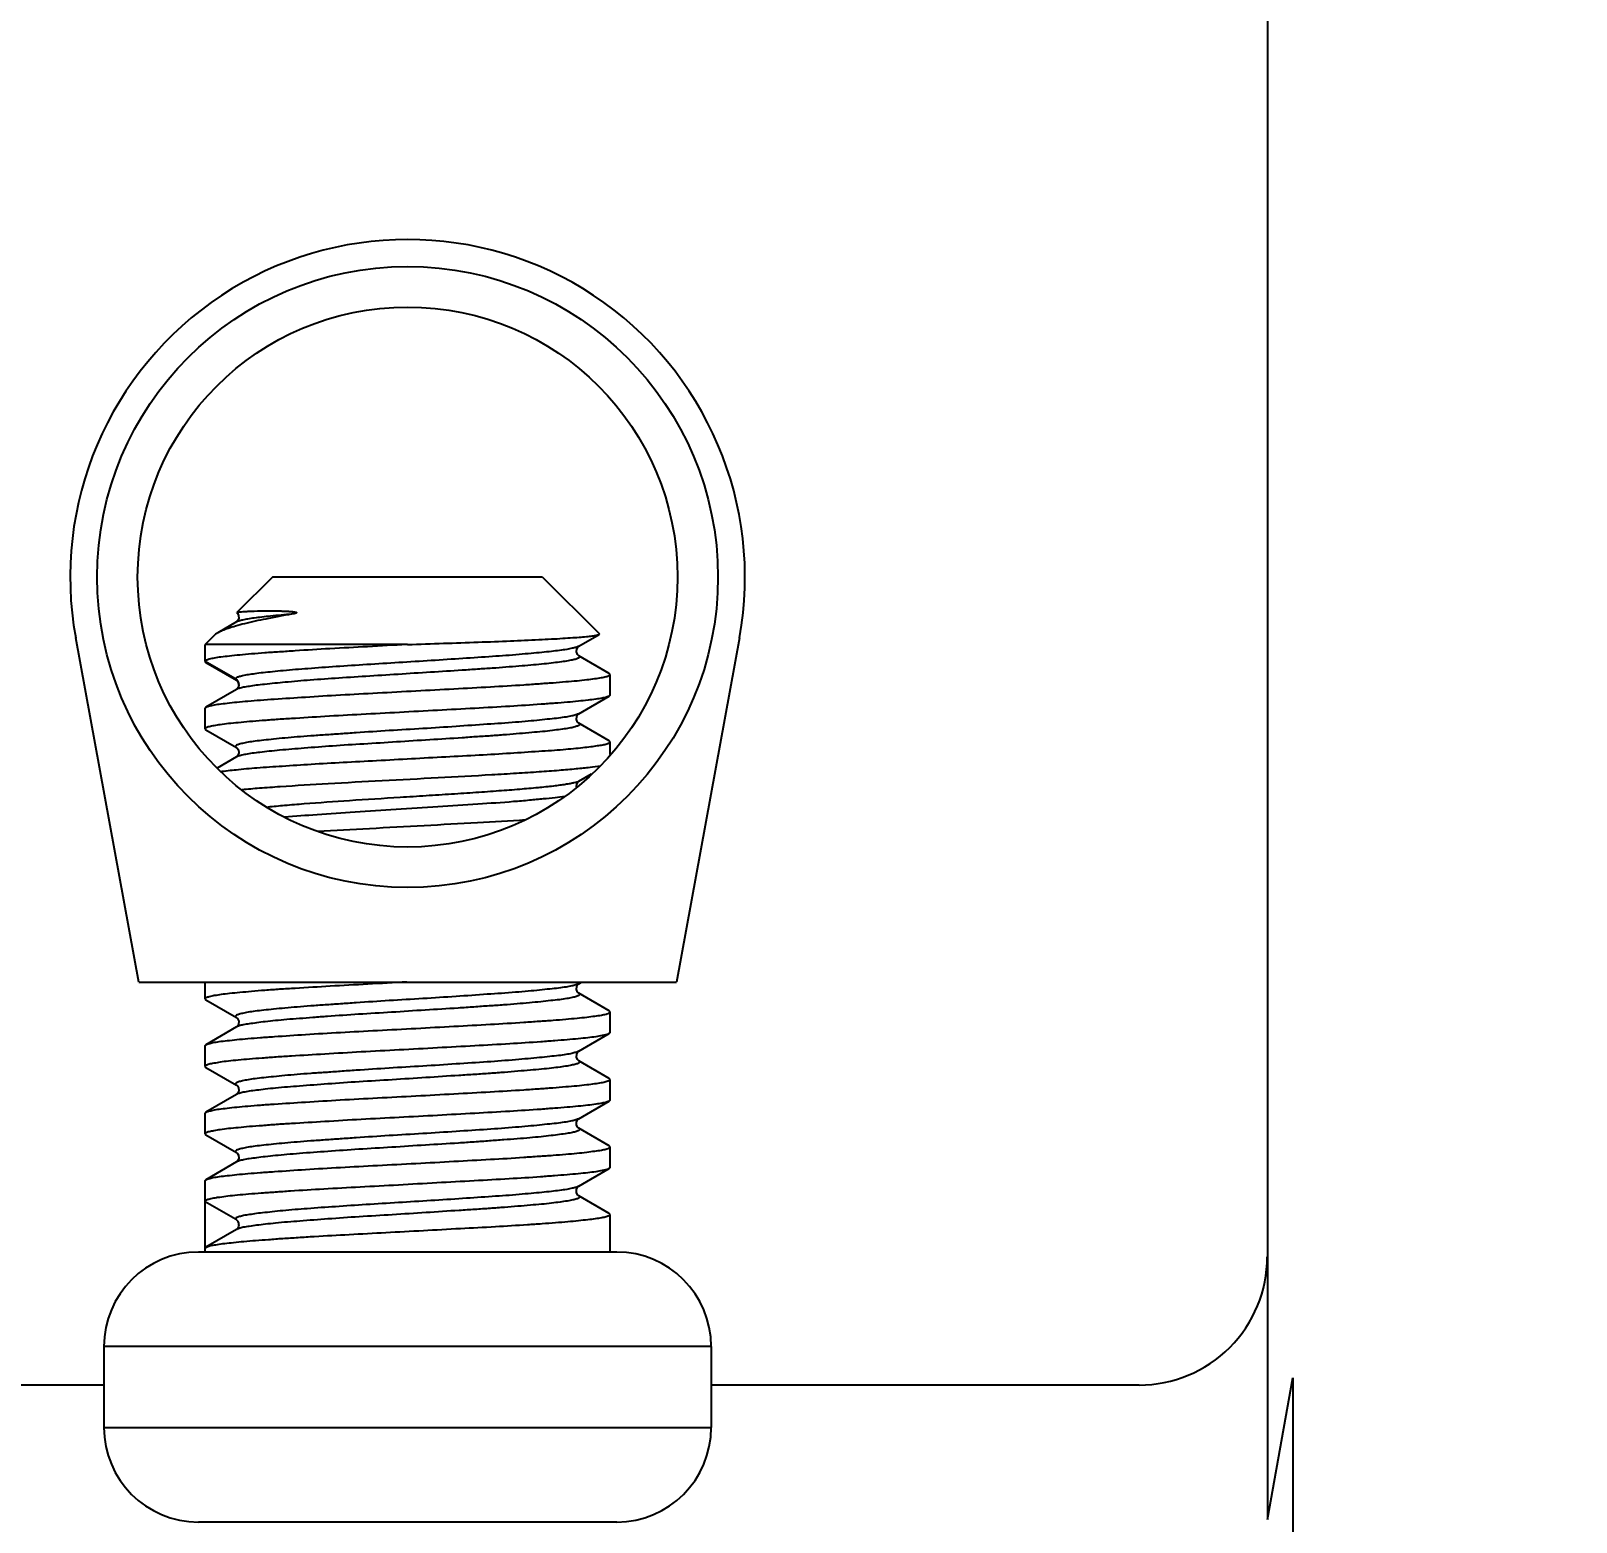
# Model space of a CAD drawing. Extents: x -144 to 4730, y -3845 to 502.
# Drawn here: x 1121.21 to 1132.66, y -3228.86 to -3217.82 of the extents above; entities that cross this region are included whole.
import ezdxf

# ---------------------------------------------------------------- set-up
doc = ezdxf.new("R2010")
doc.units = 0
doc.header["$LTSCALE"] = 15
doc.header["$MEASUREMENT"] = 0
doc.layers.get('0').update_dxf_attribs({"linetype": 'CONTINUOUS'})
doc.layers.get('Defpoints').update_dxf_attribs({"linetype": 'CONTINUOUS'})
doc.styles.add('标准', font='arial.ttf', dxfattribs={"oblique": 5})
doc.dimstyles.new('MSTD', dxfattribs={"dimtxt": 3.2, "dimasz": 1.4, "dimexe": 0.5, "dimexo": 0.5, "dimgap": 0.5, "dimtad": 0, "dimzin": 1, "dimdsep": 46, "dimtxsty": '标准', "dimcen": 0, "dimclrd": 5, "dimclre": 5, "dimclrt": 3, "dimadec": 1, "dimazin": 2, "dimtfac": 0.5, "dimtmove": 0, "dimatfit": 3, "dimfxl": 0, "dimlwd": -1, "dimarcsym": 0})

# ---------------------------------------------------------------- blocks, each defined once
blk = doc.blocks.new('*D37')
at = {"color": 5, "lineweight": -2}
for p, q in [((1130.376, -3226.545), (1130.376, -3228.845)), ((1130.376, -3228.845), (1130.564, -3227.795)), ((1130.564, -3227.795), (1130.564, -3230.595))]:
    blk.add_line(p, q, dxfattribs=at)
at = {"layer": 'Defpoints', "color": 0}
for p in [(1101.506, -3199.728), (1130.376, -3226.045), (1130.564, -3230.595)]:
    blk.add_point(p, dxfattribs=at)
at = {"color": 3, "insert": (1130.564, -3236.667), "char_height": 3.2, "attachment_point": 5, "rotation": 90, "style": '标准'}
blk.add_mtext('28.87', dxfattribs=at)

msp = doc.modelspace()

# ---------------------------------------------------------------- linework, layer by layer
at = {"color": 7, "linetype": 'Continuous'}
for p, q in [((1130.376, -3210.681), (1130.376, -3226.898)), ((1123.005, -3221.863), (1122.741, -3222.127)), ((1125.005, -3221.863), (1123.005, -3221.863)), ((1125.005, -3221.863), (1125.426, -3222.284)), ((1122.742, -3222.13), (1122.741, -3222.127)), ((1122.742, -3222.13), (1122.744, -3222.132)), ((1122.737, -3222.196), (1122.598, -3222.277)), ((1122.738, -3222.196), (1122.737, -3222.196)), ((1122.013, -3224.863), (1121.546, -3222.313)), ((1122.573, -3222.295), (1122.505, -3222.363)), ((1124, -3222.363), (1122.505, -3222.363)), ((1122.505, -3222.488), (1122.505, -3222.363)), ((1124.005, -3222.363), (1123.999, -3222.363)), ((1125.273, -3222.376), (1125.424, -3222.289)), ((1125.273, -3222.376), (1125.273, -3222.376)), ((1125.424, -3222.289), (1125.426, -3222.284)), ((1126.464, -3222.313), (1125.998, -3224.863)), ((1122.73, -3222.618), (1122.505, -3222.488)), ((1122.505, -3222.488), (1122.511, -3222.495)), ((1122.511, -3222.495), (1122.737, -3222.626)), ((1125.499, -3222.577), (1125.273, -3222.446)), ((1122.73, -3222.618), (1122.737, -3222.626)), ((1122.73, -3222.618), (1122.73, -3222.618)), ((1125.505, -3222.584), (1125.499, -3222.577)), ((1125.505, -3222.738), (1125.505, -3222.584)), ((1122.737, -3222.696), (1122.511, -3222.827)), ((1122.737, -3222.626), (1122.742, -3222.63)), ((1122.742, -3222.63), (1122.75, -3222.641)), ((1122.75, -3222.641), (1122.755, -3222.66)), ((1122.755, -3222.661), (1122.755, -3222.662)), ((1122.755, -3222.662), (1122.755, -3222.663)), ((1122.505, -3222.834), (1122.511, -3222.827)), ((1122.505, -3222.988), (1122.505, -3222.834)), ((1125.273, -3222.876), (1125.499, -3222.745)), ((1125.505, -3222.738), (1125.499, -3222.745)), ((1125.499, -3223.077), (1125.273, -3222.946)), ((1122.505, -3222.988), (1122.511, -3222.995)), ((1122.511, -3222.995), (1122.737, -3223.126)), ((1125.505, -3223.084), (1125.499, -3223.077)), ((1125.505, -3223.177), (1125.505, -3223.084)), ((1122.737, -3223.196), (1122.593, -3223.28)), ((1122.738, -3223.195), (1122.737, -3223.196)), ((1125.273, -3223.376), (1125.369, -3223.321)), ((1122.013, -3224.863), (1125.998, -3224.863)), ((1122.505, -3224.988), (1122.505, -3224.863)), ((1125.273, -3224.876), (1125.295, -3224.863)), ((1125.273, -3224.876), (1125.273, -3224.876)), ((1122.505, -3224.988), (1122.511, -3224.995)), ((1122.511, -3224.995), (1122.737, -3225.126)), ((1125.499, -3225.077), (1125.273, -3224.946)), ((1125.505, -3225.084), (1125.499, -3225.077)), ((1125.505, -3225.238), (1125.505, -3225.084)), ((1122.738, -3225.196), (1122.511, -3225.327)), ((1122.738, -3225.196), (1122.737, -3225.196)), ((1125.273, -3225.376), (1125.499, -3225.245)), ((1125.505, -3225.238), (1125.499, -3225.245)), ((1122.505, -3225.334), (1122.511, -3225.327)), ((1122.505, -3225.488), (1122.505, -3225.334)), ((1125.273, -3225.376), (1125.273, -3225.376)), ((1125.499, -3225.577), (1125.273, -3225.446)), ((1122.505, -3225.488), (1122.511, -3225.495)), ((1122.511, -3225.495), (1122.737, -3225.626)), ((1125.505, -3225.584), (1125.499, -3225.577)), ((1125.505, -3225.738), (1125.505, -3225.584)), ((1122.737, -3225.696), (1122.511, -3225.827)), ((1122.738, -3225.696), (1122.737, -3225.696)), ((1125.273, -3225.876), (1125.499, -3225.745)), ((1125.505, -3225.738), (1125.499, -3225.745)), ((1122.505, -3225.834), (1122.511, -3225.827)), ((1122.505, -3225.988), (1122.505, -3225.834)), ((1125.273, -3225.876), (1125.273, -3225.876)), ((1122.505, -3225.988), (1122.511, -3225.995)), ((1122.511, -3225.995), (1122.738, -3226.126)), ((1125.499, -3226.077), (1125.273, -3225.946)), ((1125.505, -3226.084), (1125.499, -3226.077)), ((1125.505, -3226.238), (1125.505, -3226.084)), ((1122.738, -3226.196), (1122.511, -3226.327)), ((1122.738, -3226.196), (1122.737, -3226.196)), ((1125.273, -3226.376), (1125.499, -3226.245)), ((1125.505, -3226.238), (1125.499, -3226.245)), ((1122.505, -3226.334), (1122.511, -3226.327)), ((1122.505, -3226.863), (1122.505, -3226.334)), ((1125.273, -3226.376), (1125.273, -3226.376)), ((1122.505, -3226.488), (1122.73, -3226.618)), ((1125.499, -3226.577), (1125.273, -3226.446)), ((1125.505, -3226.584), (1125.499, -3226.577)), ((1125.505, -3226.863), (1125.505, -3226.584)), ((1122.737, -3226.696), (1122.511, -3226.827)), ((1122.505, -3226.834), (1122.511, -3226.827)), ((1125.555, -3226.863), (1122.455, -3226.863)), ((1126.255, -3227.563), (1121.755, -3227.563)), ((1121.755, -3227.563), (1121.755, -3228.163)), ((1126.255, -3227.563), (1126.255, -3228.163)), ((1121.755, -3227.848), (1120.006, -3227.848)), ((1129.426, -3227.848), (1126.255, -3227.848)), ((1121.755, -3228.163), (1126.255, -3228.163)), ((1125.555, -3228.863), (1122.455, -3228.863))]:
    msp.add_line(p, q, dxfattribs=at)
for points in [[(1122.744, -3222.132), (1122.753, -3222.147), (1122.754, -3222.17), (1122.746, -3222.188), (1122.739, -3222.195), (1122.738, -3222.196)], [(1125.273, -3222.446), (1125.271, -3222.445), (1125.263, -3222.437), (1125.256, -3222.417), (1125.258, -3222.395), (1125.267, -3222.382), (1125.272, -3222.377), (1125.273, -3222.376)], [(1122.755, -3222.663), (1122.75, -3222.681), (1122.742, -3222.692), (1122.738, -3222.696), (1122.737, -3222.696)], [(1125.273, -3222.946), (1125.271, -3222.945), (1125.264, -3222.937), (1125.256, -3222.919), (1125.258, -3222.896), (1125.266, -3222.882), (1125.272, -3222.877), (1125.273, -3222.876)], [(1122.737, -3223.126), (1122.738, -3223.127), (1122.743, -3223.131), (1122.752, -3223.144), (1122.755, -3223.166), (1122.748, -3223.186)], [(1122.748, -3223.186), (1122.739, -3223.195), (1122.738, -3223.195)], [(1125.256, -3223.417), (1125.258, -3223.396), (1125.267, -3223.382), (1125.272, -3223.377), (1125.273, -3223.376)], [(1125.273, -3224.946), (1125.271, -3224.945), (1125.263, -3224.937), (1125.256, -3224.918), (1125.258, -3224.896), (1125.266, -3224.882), (1125.272, -3224.877), (1125.273, -3224.876)], [(1122.737, -3225.126), (1122.738, -3225.127), (1122.746, -3225.134), (1122.754, -3225.152), (1122.753, -3225.174), (1122.745, -3225.189), (1122.739, -3225.195), (1122.738, -3225.196)], [(1125.273, -3225.446), (1125.271, -3225.445), (1125.264, -3225.438), (1125.256, -3225.42), (1125.258, -3225.397), (1125.266, -3225.382), (1125.272, -3225.377), (1125.273, -3225.376)], [(1122.737, -3225.626), (1122.738, -3225.627), (1122.744, -3225.632), (1122.753, -3225.647), (1122.754, -3225.67), (1122.746, -3225.688), (1122.739, -3225.695), (1122.738, -3225.696)], [(1125.273, -3225.946), (1125.272, -3225.945), (1125.265, -3225.939), (1125.257, -3225.922), (1125.257, -3225.9), (1125.265, -3225.883), (1125.272, -3225.877), (1125.273, -3225.876)], [(1122.737, -3226.126), (1122.738, -3226.127), (1122.744, -3226.132), (1122.752, -3226.145), (1122.755, -3226.167), (1122.747, -3226.186), (1122.739, -3226.195), (1122.738, -3226.196)], [(1125.273, -3226.446), (1125.272, -3226.445), (1125.265, -3226.439), (1125.257, -3226.422), (1125.257, -3226.399), (1125.265, -3226.383), (1125.272, -3226.377), (1125.273, -3226.376)], [(1122.755, -3226.662), (1122.753, -3226.674), (1122.745, -3226.69), (1122.738, -3226.695), (1122.737, -3226.696)]]:
    msp.add_lwpolyline(points, dxfattribs=at)
for radius in [2.3, 2]:
    msp.add_circle((1124.005, -3221.863), radius, dxfattribs=at)
for centre, radius, start, end in [((1124.005, -3221.863), 2.5, 349.6289, 190.3711), ((1122.509, -3222.488), 0.00429, 171.5457, 179.9729), ((1122.735, -3222.618), 0.00502, 173.7776, 179.6078), ((1122.705, -3222.661), 0.0499, 2.0908, 60.0617), ((1125.501, -3222.585), 0.00424, 351.2684, 0.6436), ((1122.705, -3222.661), 0.0497, 358.0616, 7.431), ((1122.509, -3222.988), 0.00433, 169.7061, 179.5995), ((1125.501, -3223.084), 0.00424, 350.8444, 0.3439), ((1122.509, -3224.988), 0.00433, 169.7063, 179.5998), ((1125.256, -3224.976), 0.0342, 57.2837, 59.7848), ((1125.501, -3225.084), 0.00424, 350.4831, 359.9572), ((1122.509, -3225.488), 0.00423, 170.3747, 179.9559), ((1125.501, -3225.584), 0.00431, 350.127, 359.9563), ((1122.509, -3225.988), 0.00431, 170.5975, 180.3101), ((1125.255, -3225.977), 0.0357, 58.0395, 59.4298), ((1125.501, -3226.084), 0.00424, 350.0869, 359.951), ((1122.705, -3226.661), 0.0502, 359.356, 59.8598), ((1125.501, -3226.584), 0.0043, 350.5614, 359.9614), ((1122.455, -3227.563), 0.7, 90, 180), ((1125.555, -3227.563), 0.7, 0, 90), ((1129.426, -3226.899), 0.949, 269.9806, 0.0191), ((1122.455, -3228.163), 0.7, 180, 270), ((1125.555, -3228.163), 0.7, 270, 0)]:
    msp.add_arc(centre, radius, start, end, dxfattribs=at)
for points, start_tangent, end_tangent in [([(1123.146, -3222.138), (1122.954, -3222.174), (1122.796, -3222.209), (1122.731, -3222.227), (1122.676, -3222.244), (1122.632, -3222.26), (1122.598, -3222.277)], (-0.984674, -0.174406), (-0.864468, -0.502689)), ([(1123.146, -3222.138), (1122.99, -3222.153), (1122.925, -3222.16), (1122.868, -3222.167), (1122.82, -3222.174), (1122.783, -3222.182), (1122.755, -3222.189), (1122.745, -3222.192), (1122.737, -3222.196)], (-0.996496, -0.083642), (-0.863231, -0.504808)), ([(1122.741, -3222.127), (1122.744, -3222.125), (1122.749, -3222.124)], (0.707107, 0.707107), (0.971314, 0.237803)), ([(1122.749, -3222.124), (1122.752, -3222.123), (1122.763, -3222.121)], (0.971314, 0.237803), (0.99111, 0.133048)), ([(1122.763, -3222.121), (1122.788, -3222.119), (1122.822, -3222.117), (1122.916, -3222.114), (1122.975, -3222.113), (1123.008, -3222.114), (1123.042, -3222.114), (1123.077, -3222.115), (1123.095, -3222.116), (1123.105, -3222.116), (1123.114, -3222.117), (1123.123, -3222.117), (1123.133, -3222.118), (1123.142, -3222.118), (1123.152, -3222.119), (1123.156, -3222.12), (1123.161, -3222.121), (1123.166, -3222.121), (1123.17, -3222.122), (1123.175, -3222.123), (1123.179, -3222.124), (1123.181, -3222.125), (1123.182, -3222.127), (1123.182, -3222.128), (1123.18, -3222.129), (1123.179, -3222.13), (1123.177, -3222.131)], (0.99111, 0.133048), (-0.917301, -0.398195)), ([(1123.177, -3222.131), (1123.169, -3222.134), (1123.161, -3222.135), (1123.146, -3222.138)], (-0.917301, -0.398195), (-0.984862, -0.173338)), ([(1124, -3222.363), (1123.709, -3222.379), (1123.43, -3222.394), (1123.173, -3222.41), (1123.055, -3222.418), (1122.947, -3222.425), (1122.848, -3222.433), (1122.761, -3222.441), (1122.685, -3222.449), (1122.622, -3222.456), (1122.572, -3222.464), (1122.536, -3222.472), (1122.523, -3222.476), (1122.513, -3222.48), (1122.508, -3222.483), (1122.505, -3222.487)], (-0.99858, -0.053265), (-0.14675, -0.989174)), ([(1122.598, -3222.277), (1122.591, -3222.281), (1122.573, -3222.295)], (-0.864468, -0.502689), (-0.705646, -0.708565)), ([(1125.273, -3222.376), (1125.265, -3222.38), (1125.254, -3222.384), (1125.224, -3222.391), (1125.184, -3222.399), (1125.132, -3222.407), (1125.071, -3222.414), (1125, -3222.422), (1124.92, -3222.429), (1124.832, -3222.437), (1124.635, -3222.452), (1124.415, -3222.467), (1124.181, -3222.482), (1123.94, -3222.497), (1123.702, -3222.512), (1123.475, -3222.527), (1123.266, -3222.542), (1123.084, -3222.557), (1123.005, -3222.565), (1122.934, -3222.572), (1122.874, -3222.58), (1122.823, -3222.587), (1122.783, -3222.595), (1122.767, -3222.599), (1122.754, -3222.602), (1122.744, -3222.606), (1122.737, -3222.61), (1122.732, -3222.614), (1122.73, -3222.617)], (-0.865204, -0.50142), (-0.108267, -0.994122)), ([(1124.005, -3222.363), (1124.272, -3222.354), (1124.529, -3222.345), (1124.767, -3222.336), (1124.978, -3222.326), (1125.071, -3222.322), (1125.155, -3222.317), (1125.229, -3222.312), (1125.291, -3222.308), (1125.343, -3222.303), (1125.382, -3222.298), (1125.397, -3222.296), (1125.409, -3222.293), (1125.418, -3222.291), (1125.424, -3222.289)], (0.99943, 0.033765), (0.865553, 0.500817)), ([(1125.273, -3222.446), (1125.278, -3222.45), (1125.28, -3222.454), (1125.28, -3222.456), (1125.279, -3222.458), (1125.278, -3222.459), (1125.276, -3222.461), (1125.269, -3222.465), (1125.26, -3222.469), (1125.248, -3222.473), (1125.233, -3222.476), (1125.215, -3222.48), (1125.194, -3222.484), (1125.145, -3222.491), (1125.086, -3222.499), (1125.017, -3222.507), (1124.939, -3222.514), (1124.853, -3222.522), (1124.759, -3222.529), (1124.658, -3222.537), (1124.551, -3222.544), (1124.439, -3222.552), (1124.205, -3222.567), (1123.964, -3222.582), (1123.725, -3222.597), (1123.495, -3222.612), (1123.284, -3222.627), (1123.098, -3222.643), (1122.945, -3222.658), (1122.883, -3222.665), (1122.831, -3222.673), (1122.789, -3222.68), (1122.758, -3222.688)], (0.860084, -0.510153), (-0.95799, -0.2868)), ([(1122.511, -3222.827), (1122.52, -3222.823), (1122.531, -3222.82), (1122.564, -3222.812), (1122.61, -3222.804), (1122.669, -3222.797), (1122.74, -3222.789), (1122.822, -3222.782), (1122.915, -3222.774), (1123.017, -3222.767), (1123.248, -3222.752), (1123.507, -3222.736), (1123.783, -3222.721), (1124.067, -3222.706), (1124.349, -3222.691), (1124.619, -3222.676), (1124.867, -3222.661), (1124.979, -3222.653), (1125.083, -3222.646), (1125.177, -3222.638), (1125.261, -3222.631), (1125.333, -3222.623), (1125.393, -3222.615), (1125.441, -3222.608), (1125.476, -3222.6), (1125.488, -3222.597), (1125.497, -3222.593), (1125.503, -3222.589), (1125.505, -3222.585)], (0.86507, 0.501651), (0.151495, 0.988458)), ([(1122.758, -3222.688), (1122.746, -3222.692), (1122.737, -3222.696)], (-0.95799, -0.2868), (-0.865008, -0.501758)), ([(1125.499, -3222.745), (1125.491, -3222.749), (1125.479, -3222.753), (1125.446, -3222.76), (1125.4, -3222.768), (1125.342, -3222.775), (1125.271, -3222.783), (1125.189, -3222.791), (1125.096, -3222.798), (1124.994, -3222.806), (1124.763, -3222.821), (1124.504, -3222.836), (1124.228, -3222.851), (1123.944, -3222.866), (1123.662, -3222.881), (1123.392, -3222.896), (1123.144, -3222.912), (1123.032, -3222.919), (1122.928, -3222.927), (1122.834, -3222.934), (1122.75, -3222.942), (1122.678, -3222.949), (1122.617, -3222.957), (1122.57, -3222.965), (1122.535, -3222.972), (1122.522, -3222.976), (1122.513, -3222.98), (1122.508, -3222.983), (1122.505, -3222.987)], (-0.865122, -0.501561), (-0.178163, -0.984001)), ([(1125.273, -3222.876), (1125.265, -3222.88), (1125.253, -3222.884), (1125.222, -3222.892), (1125.179, -3222.9), (1125.124, -3222.908), (1125.059, -3222.915), (1124.983, -3222.923), (1124.899, -3222.931), (1124.805, -3222.939), (1124.596, -3222.954), (1124.364, -3222.97), (1124.119, -3222.986), (1123.869, -3223.001), (1123.624, -3223.017), (1123.507, -3223.025), (1123.394, -3223.033), (1123.287, -3223.04), (1123.188, -3223.048), (1123.096, -3223.056), (1123.012, -3223.064), (1122.939, -3223.072), (1122.875, -3223.079), (1122.823, -3223.087), (1122.801, -3223.091), (1122.782, -3223.095), (1122.765, -3223.099), (1122.752, -3223.103), (1122.742, -3223.107), (1122.735, -3223.111), (1122.733, -3223.113), (1122.731, -3223.115), (1122.73, -3223.117), (1122.73, -3223.119), (1122.732, -3223.122), (1122.737, -3223.126)], (-0.864777, -0.502156), (0.862408, -0.506213)), ([(1125.273, -3222.946), (1125.278, -3222.95), (1125.28, -3222.954), (1125.28, -3222.956), (1125.279, -3222.958), (1125.278, -3222.96), (1125.275, -3222.962), (1125.268, -3222.965), (1125.259, -3222.969), (1125.246, -3222.973), (1125.23, -3222.977), (1125.212, -3222.981), (1125.19, -3222.985), (1125.139, -3222.992), (1125.078, -3223), (1125.006, -3223.008), (1124.925, -3223.015), (1124.835, -3223.023), (1124.738, -3223.031), (1124.634, -3223.039), (1124.524, -3223.046), (1124.409, -3223.054), (1124.169, -3223.069), (1123.923, -3223.085), (1123.68, -3223.1), (1123.449, -3223.115), (1123.239, -3223.131), (1123.057, -3223.146), (1122.979, -3223.154), (1122.911, -3223.162), (1122.853, -3223.169), (1122.805, -3223.177), (1122.769, -3223.185), (1122.745, -3223.192)], (0.86036, -0.509688), (-0.924566, -0.381021)), ([(1122.617, -3223.304), (1122.734, -3223.29), (1122.889, -3223.276), (1123.077, -3223.263), (1123.291, -3223.249), (1123.527, -3223.235), (1123.776, -3223.222), (1124.033, -3223.208), (1124.288, -3223.194), (1124.536, -3223.181), (1124.767, -3223.167), (1124.977, -3223.153), (1125.071, -3223.147), (1125.157, -3223.14), (1125.235, -3223.133), (1125.304, -3223.126), (1125.364, -3223.119), (1125.413, -3223.112), (1125.452, -3223.106), (1125.481, -3223.099), (1125.491, -3223.095), (1125.498, -3223.092), (1125.503, -3223.089), (1125.505, -3223.085)], (0.990365, 0.138479), (0.158755, 0.987318)), ([(1122.745, -3223.192), (1122.743, -3223.193), (1122.737, -3223.196)], (-0.924566, -0.381021), (-0.865466, -0.500968)), ([(1125.434, -3223.263), (1125.357, -3223.274), (1125.255, -3223.285), (1125.128, -3223.296), (1124.979, -3223.307), (1124.812, -3223.318), (1124.629, -3223.329), (1124.231, -3223.351), (1123.816, -3223.373), (1123.416, -3223.395), (1123.06, -3223.417), (1122.908, -3223.428), (1122.777, -3223.439)], (-0.985118, -0.171877), (-0.995759, -0.092)), ([(1125.273, -3223.376), (1125.259, -3223.382), (1125.238, -3223.388), (1125.21, -3223.394), (1125.175, -3223.4), (1125.133, -3223.406), (1125.086, -3223.412), (1124.972, -3223.424), (1124.836, -3223.436), (1124.682, -3223.448), (1124.512, -3223.46), (1124.331, -3223.472), (1124.142, -3223.484), (1123.95, -3223.496), (1123.575, -3223.52), (1123.238, -3223.544), (1123.094, -3223.556), (1122.97, -3223.568)], (-0.86475, -0.502203), (-0.994344, -0.106204)), ([(1125.17, -3223.488), (1125.098, -3223.498), (1125.01, -3223.507), (1124.908, -3223.517), (1124.791, -3223.527), (1124.526, -3223.546), (1124.23, -3223.565), (1123.92, -3223.585), (1123.616, -3223.604), (1123.334, -3223.624), (1123.093, -3223.643)], (-0.988478, -0.151366), (-0.996037, -0.088939)), ([(1123.339, -3223.746), (1123.722, -3223.725), (1124.127, -3223.703), (1124.522, -3223.681), (1124.88, -3223.66)], (0.99825, 0.059132), (0.997873, 0.065195)), ([(1124, -3224.863), (1123.71, -3224.879), (1123.431, -3224.894), (1123.173, -3224.91), (1123.056, -3224.917), (1122.948, -3224.925), (1122.849, -3224.933), (1122.762, -3224.941), (1122.686, -3224.948), (1122.623, -3224.956), (1122.573, -3224.964), (1122.536, -3224.972), (1122.523, -3224.976), (1122.514, -3224.979), (1122.508, -3224.983), (1122.505, -3224.987)], (-0.998596, -0.052979), (-0.17816, -0.984002)), ([(1125.273, -3224.876), (1125.265, -3224.88), (1125.253, -3224.884), (1125.222, -3224.892), (1125.179, -3224.9), (1125.124, -3224.908), (1125.059, -3224.915), (1124.983, -3224.923), (1124.899, -3224.931), (1124.805, -3224.939), (1124.596, -3224.954), (1124.364, -3224.97), (1124.119, -3224.986), (1123.869, -3225.001), (1123.624, -3225.017), (1123.507, -3225.025), (1123.394, -3225.033), (1123.287, -3225.04), (1123.188, -3225.048), (1123.096, -3225.056), (1123.012, -3225.064), (1122.939, -3225.072), (1122.875, -3225.079), (1122.823, -3225.087), (1122.801, -3225.091), (1122.782, -3225.095), (1122.765, -3225.099), (1122.752, -3225.103), (1122.742, -3225.107), (1122.735, -3225.111), (1122.733, -3225.113), (1122.731, -3225.115), (1122.73, -3225.117), (1122.73, -3225.119), (1122.732, -3225.122), (1122.737, -3225.126)], (-0.864777, -0.502156), (0.862387, -0.506249)), ([(1125.274, -3224.947), (1125.277, -3224.949), (1125.279, -3224.951), (1125.28, -3224.953), (1125.28, -3224.955), (1125.278, -3224.958), (1125.274, -3224.962), (1125.266, -3224.966), (1125.256, -3224.97), (1125.242, -3224.974), (1125.225, -3224.978), (1125.206, -3224.982), (1125.184, -3224.986), (1125.13, -3224.994), (1125.066, -3225.001), (1124.992, -3225.009), (1124.908, -3225.017), (1124.816, -3225.025), (1124.717, -3225.033), (1124.61, -3225.04), (1124.497, -3225.048), (1124.38, -3225.056), (1124.136, -3225.071), (1123.887, -3225.087), (1123.642, -3225.102), (1123.411, -3225.118), (1123.304, -3225.126), (1123.203, -3225.134), (1123.11, -3225.141), (1123.026, -3225.149), (1122.951, -3225.157), (1122.886, -3225.165), (1122.831, -3225.173), (1122.788, -3225.18), (1122.757, -3225.188), (1122.746, -3225.192), (1122.738, -3225.196)], (0.840929, -0.541145), (-0.865603, -0.50073)), ([(1122.511, -3225.327), (1122.52, -3225.323), (1122.531, -3225.32), (1122.564, -3225.312), (1122.61, -3225.304), (1122.669, -3225.297), (1122.74, -3225.289), (1122.822, -3225.282), (1122.915, -3225.274), (1123.018, -3225.267), (1123.249, -3225.251), (1123.507, -3225.236), (1123.783, -3225.221), (1124.067, -3225.206), (1124.349, -3225.191), (1124.619, -3225.176), (1124.867, -3225.161), (1124.979, -3225.153), (1125.083, -3225.146), (1125.177, -3225.138), (1125.261, -3225.13), (1125.333, -3225.123), (1125.393, -3225.115), (1125.441, -3225.108), (1125.476, -3225.1), (1125.488, -3225.096), (1125.497, -3225.093), (1125.503, -3225.089), (1125.505, -3225.085)], (0.865202, 0.501423), (0.164881, 0.986313)), ([(1125.499, -3225.245), (1125.491, -3225.249), (1125.479, -3225.253), (1125.446, -3225.26), (1125.4, -3225.268), (1125.341, -3225.276), (1125.27, -3225.283), (1125.188, -3225.291), (1125.096, -3225.298), (1124.993, -3225.306), (1124.762, -3225.321), (1124.504, -3225.336), (1124.227, -3225.351), (1123.943, -3225.366), (1123.661, -3225.381), (1123.391, -3225.397), (1123.144, -3225.412), (1123.031, -3225.419), (1122.927, -3225.427), (1122.833, -3225.434), (1122.75, -3225.442), (1122.677, -3225.449), (1122.617, -3225.457), (1122.569, -3225.465), (1122.535, -3225.472), (1122.522, -3225.476), (1122.513, -3225.48), (1122.507, -3225.483), (1122.505, -3225.487)], (-0.865082, -0.501631), (-0.166741, -0.986001)), ([(1125.273, -3225.376), (1125.265, -3225.38), (1125.253, -3225.384), (1125.222, -3225.392), (1125.178, -3225.4), (1125.124, -3225.408), (1125.058, -3225.415), (1124.983, -3225.423), (1124.898, -3225.431), (1124.805, -3225.439), (1124.596, -3225.455), (1124.364, -3225.47), (1124.118, -3225.486), (1123.868, -3225.501), (1123.624, -3225.517), (1123.506, -3225.525), (1123.394, -3225.533), (1123.287, -3225.54), (1123.187, -3225.548), (1123.095, -3225.556), (1123.012, -3225.564), (1122.939, -3225.572), (1122.875, -3225.579), (1122.823, -3225.587), (1122.801, -3225.591), (1122.782, -3225.595), (1122.766, -3225.599), (1122.752, -3225.603), (1122.742, -3225.607), (1122.735, -3225.611), (1122.733, -3225.613), (1122.731, -3225.615), (1122.73, -3225.617), (1122.73, -3225.619), (1122.732, -3225.622), (1122.737, -3225.626)], (-0.86475, -0.502203), (0.864518, -0.502601)), ([(1125.273, -3225.446), (1125.278, -3225.45), (1125.28, -3225.454), (1125.28, -3225.456), (1125.279, -3225.458), (1125.278, -3225.46), (1125.275, -3225.462), (1125.268, -3225.466), (1125.258, -3225.469), (1125.244, -3225.473), (1125.228, -3225.477), (1125.209, -3225.481), (1125.187, -3225.485), (1125.135, -3225.493), (1125.072, -3225.501), (1124.998, -3225.509), (1124.915, -3225.516), (1124.823, -3225.524), (1124.723, -3225.532), (1124.616, -3225.54), (1124.504, -3225.548), (1124.386, -3225.555), (1124.141, -3225.571), (1123.891, -3225.587), (1123.646, -3225.602), (1123.414, -3225.618), (1123.205, -3225.634), (1123.027, -3225.649), (1122.951, -3225.657), (1122.886, -3225.665), (1122.832, -3225.672), (1122.788, -3225.68), (1122.757, -3225.688), (1122.745, -3225.692), (1122.737, -3225.696)], (0.863333, -0.504635), (-0.863722, -0.503968)), ([(1122.511, -3225.827), (1122.52, -3225.823), (1122.531, -3225.82), (1122.564, -3225.812), (1122.61, -3225.804), (1122.669, -3225.797), (1122.739, -3225.789), (1122.821, -3225.782), (1122.914, -3225.774), (1123.017, -3225.767), (1123.248, -3225.752), (1123.506, -3225.736), (1123.782, -3225.721), (1124.067, -3225.706), (1124.349, -3225.691), (1124.618, -3225.676), (1124.866, -3225.661), (1124.979, -3225.653), (1125.082, -3225.646), (1125.177, -3225.638), (1125.26, -3225.631), (1125.333, -3225.623), (1125.393, -3225.615), (1125.441, -3225.608), (1125.475, -3225.6), (1125.488, -3225.596), (1125.497, -3225.593), (1125.503, -3225.589), (1125.505, -3225.585)], (0.863345, 0.504613), (0.171025, 0.985267)), ([(1125.499, -3225.745), (1125.491, -3225.749), (1125.479, -3225.753), (1125.446, -3225.76), (1125.4, -3225.768), (1125.341, -3225.776), (1125.27, -3225.783), (1125.188, -3225.791), (1125.095, -3225.798), (1124.993, -3225.806), (1124.762, -3225.821), (1124.503, -3225.836), (1124.227, -3225.851), (1123.943, -3225.866), (1123.661, -3225.881), (1123.391, -3225.897), (1123.144, -3225.912), (1123.031, -3225.919), (1122.928, -3225.927), (1122.833, -3225.934), (1122.75, -3225.942), (1122.678, -3225.949), (1122.617, -3225.957), (1122.57, -3225.965), (1122.535, -3225.972), (1122.522, -3225.976), (1122.513, -3225.98), (1122.508, -3225.983), (1122.505, -3225.987)], (-0.86511, -0.501582), (-0.162962, -0.986632)), ([(1125.273, -3225.876), (1125.265, -3225.88), (1125.253, -3225.884), (1125.222, -3225.892), (1125.178, -3225.9), (1125.124, -3225.908), (1125.058, -3225.915), (1124.983, -3225.923), (1124.898, -3225.931), (1124.805, -3225.939), (1124.596, -3225.955), (1124.364, -3225.97), (1124.118, -3225.986), (1123.868, -3226.001), (1123.624, -3226.017), (1123.506, -3226.025), (1123.394, -3226.033), (1123.287, -3226.04), (1123.187, -3226.048), (1123.095, -3226.056), (1123.012, -3226.064), (1122.939, -3226.072), (1122.875, -3226.079), (1122.823, -3226.087), (1122.801, -3226.091), (1122.782, -3226.095), (1122.765, -3226.099), (1122.752, -3226.103), (1122.742, -3226.107), (1122.735, -3226.111), (1122.733, -3226.113), (1122.731, -3226.115), (1122.73, -3226.117), (1122.73, -3226.119), (1122.732, -3226.122), (1122.737, -3226.126)], (-0.864764, -0.502178), (0.862654, -0.505795)), ([(1125.274, -3225.946), (1125.278, -3225.95), (1125.28, -3225.954), (1125.279, -3225.958), (1125.277, -3225.96), (1125.274, -3225.962), (1125.267, -3225.966), (1125.256, -3225.97), (1125.243, -3225.974), (1125.226, -3225.978), (1125.207, -3225.982), (1125.185, -3225.985), (1125.132, -3225.993), (1125.068, -3226.001), (1124.994, -3226.009), (1124.911, -3226.017), (1124.818, -3226.025), (1124.718, -3226.032), (1124.612, -3226.04), (1124.499, -3226.048), (1124.382, -3226.056), (1124.138, -3226.071), (1123.888, -3226.087), (1123.644, -3226.102), (1123.413, -3226.118), (1123.204, -3226.133), (1123.111, -3226.141), (1123.026, -3226.149), (1122.951, -3226.157), (1122.886, -3226.165), (1122.832, -3226.172), (1122.789, -3226.18), (1122.757, -3226.188), (1122.746, -3226.192), (1122.738, -3226.196)], (0.848286, -0.529539), (-0.865594, -0.500746)), ([(1122.511, -3226.327), (1122.52, -3226.323), (1122.531, -3226.32), (1122.564, -3226.312), (1122.611, -3226.304), (1122.669, -3226.297), (1122.74, -3226.289), (1122.822, -3226.282), (1122.915, -3226.274), (1123.018, -3226.267), (1123.249, -3226.251), (1123.507, -3226.236), (1123.783, -3226.221), (1124.067, -3226.206), (1124.349, -3226.191), (1124.619, -3226.176), (1124.866, -3226.161), (1124.979, -3226.153), (1125.083, -3226.146), (1125.177, -3226.138), (1125.26, -3226.131), (1125.333, -3226.123), (1125.393, -3226.115), (1125.441, -3226.108), (1125.475, -3226.1), (1125.488, -3226.096), (1125.497, -3226.093), (1125.503, -3226.089), (1125.505, -3226.085)], (0.866155, 0.499775), (0.171627, 0.985162)), ([(1125.499, -3226.245), (1125.491, -3226.249), (1125.479, -3226.253), (1125.446, -3226.26), (1125.4, -3226.268), (1125.341, -3226.276), (1125.27, -3226.283), (1125.187, -3226.291), (1125.094, -3226.298), (1124.991, -3226.306), (1124.759, -3226.321), (1124.499, -3226.336), (1124.222, -3226.351), (1123.937, -3226.367), (1123.654, -3226.382), (1123.384, -3226.397), (1123.137, -3226.412), (1123.024, -3226.42), (1122.921, -3226.427), (1122.827, -3226.435), (1122.744, -3226.442), (1122.672, -3226.45), (1122.613, -3226.458), (1122.588, -3226.461), (1122.566, -3226.465), (1122.548, -3226.469), (1122.532, -3226.473), (1122.52, -3226.477), (1122.512, -3226.48), (1122.509, -3226.482), (1122.507, -3226.484), (1122.505, -3226.488)], (-0.865104, -0.501592), (-0.010829, -0.999941)), ([(1125.273, -3226.376), (1125.265, -3226.38), (1125.254, -3226.384), (1125.224, -3226.391), (1125.184, -3226.399), (1125.132, -3226.407), (1125.071, -3226.414), (1125, -3226.422), (1124.92, -3226.429), (1124.831, -3226.437), (1124.633, -3226.452), (1124.413, -3226.467), (1124.178, -3226.482), (1123.937, -3226.497), (1123.698, -3226.512), (1123.47, -3226.527), (1123.262, -3226.542), (1123.08, -3226.557), (1123.001, -3226.565), (1122.931, -3226.573), (1122.871, -3226.58), (1122.821, -3226.588), (1122.8, -3226.591), (1122.781, -3226.595), (1122.766, -3226.599), (1122.753, -3226.603), (1122.743, -3226.607), (1122.736, -3226.61), (1122.73, -3226.618)], (-0.864767, -0.502173), (-0.009177, -0.999958)), ([(1125.273, -3226.446), (1125.278, -3226.45), (1125.28, -3226.454), (1125.28, -3226.456), (1125.279, -3226.458), (1125.278, -3226.46), (1125.275, -3226.462), (1125.268, -3226.466), (1125.258, -3226.469), (1125.245, -3226.473), (1125.229, -3226.477), (1125.21, -3226.481), (1125.188, -3226.485), (1125.135, -3226.493), (1125.072, -3226.501), (1124.998, -3226.509), (1124.915, -3226.516), (1124.823, -3226.524), (1124.723, -3226.532), (1124.617, -3226.54), (1124.504, -3226.548), (1124.387, -3226.555), (1124.142, -3226.571), (1123.892, -3226.587), (1123.646, -3226.602), (1123.415, -3226.618), (1123.206, -3226.634), (1123.027, -3226.649), (1122.952, -3226.657), (1122.886, -3226.665), (1122.832, -3226.673), (1122.788, -3226.68), (1122.757, -3226.688), (1122.746, -3226.692), (1122.737, -3226.696)], (0.863553, -0.504258), (-0.865038, -0.501706)), ([(1122.525, -3226.821), (1122.538, -3226.817), (1122.555, -3226.813), (1122.574, -3226.81), (1122.596, -3226.807), (1122.65, -3226.799), (1122.715, -3226.792), (1122.792, -3226.784), (1122.879, -3226.777), (1122.975, -3226.77), (1123.081, -3226.762), (1123.194, -3226.755), (1123.314, -3226.747), (1123.572, -3226.733), (1123.844, -3226.718), (1124.122, -3226.703), (1124.396, -3226.688), (1124.656, -3226.674), (1124.894, -3226.659), (1125.002, -3226.652), (1125.102, -3226.644), (1125.192, -3226.637), (1125.272, -3226.629), (1125.341, -3226.622), (1125.398, -3226.615), (1125.444, -3226.607), (1125.477, -3226.6), (1125.489, -3226.596), (1125.497, -3226.593), (1125.503, -3226.589), (1125.505, -3226.585)], (0.901384, 0.433021), (0.163598, 0.986527)), ([(1122.511, -3226.831), (1122.514, -3226.828), (1122.525, -3226.821)], (0.766118, 0.6427), (0.901384, 0.433021))]:
    msp.add_spline(points, degree=3, dxfattribs=dict(at, start_tangent=start_tangent, end_tangent=end_tangent))

# ---------------------------------------------------------------- dimensions: what is measured, and where the dimension line sits
dim = msp.add_ordinate_dim(feature_location=(1130.376, -3226.045), offset=(0.188, -4.55), dtype=1, origin=(1101.506, -3199.728), dimstyle='MSTD')
dim.commit()
dim.dimension.update_dxf_attribs({"geometry": '*D37', "text_midpoint": (1130.564, -3236.667)})

doc.saveas('drawing.dxf')
